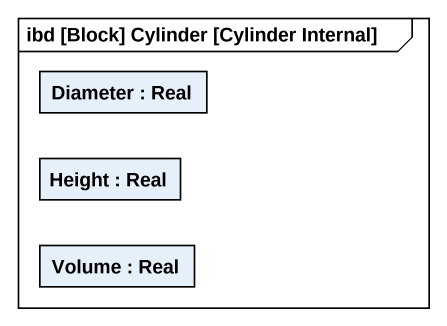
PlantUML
@startuml
mainframe ibd [Block] Cylinder [Cylinder Internal]
rectangle "Diameter : Real" as Diameter
rectangle "Height : Real" as Height
rectangle "Volume : Real" as Volume
@enduml
